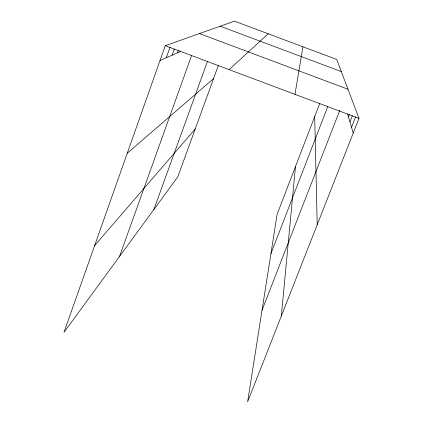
<?xml version="1.0" encoding="UTF-8"?>
<svg xmlns="http://www.w3.org/2000/svg" width="423" height="423" viewBox="0 0 423 423"><rect width="100%" height="100%" fill="white"/><g stroke="black" fill="none" stroke-linecap="round" stroke-linejoin="round"><path stroke-width="0.63" d="M281.316 316.087L295.466 166.599M294.979 94.35L302.942 46.789M319.82 103.302L277.134 214.239L247.614 401.85L359.011 118.361L336.703 59.432L234.474 21.15L165.245 45.695L63.989 332.341L177.797 176.846L218.411 65.269M166.318 57.745L170.035 47.239M172.119 55.191L174.324 48.983M177.48 52.833L178.332 50.443M119.513 256.481L191.593 55.461M153.861 209.554L207.492 61.319M270.926 253.668L327.825 106.448M262.022 310.281L339.78 110.34M348.473 116.965L349.398 114.601M349.937 121.893L352.343 115.749M351.524 127.228L355.6 116.827M94.625 245.615L195.241 128.93M229.097 69.642L268.182 33.777M127.254 153.242L213.53 78.678M160.005 60.521L180.79 51.373M220.193 26.215L341.303 71.582M199.439 33.57L347.986 89.237M165.245 45.695L359.011 118.361M347.627 114.115L353.247 133.028M314.691 116.632L317.213 224.735"/></g></svg>
